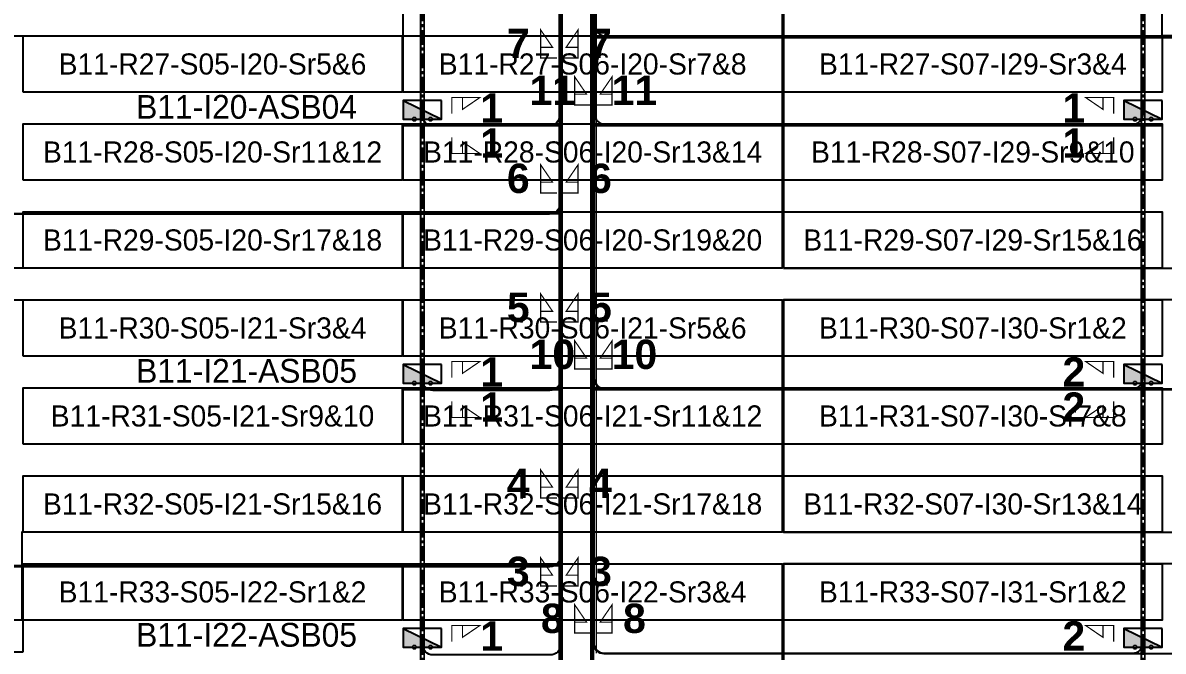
# Model space of a CAD drawing. Header units: metres. Extents: x 529352 to 529741, y 2674804 to 2675132.
# Drawn here: x 529481.8 to 529579, y 2674876.6 to 2674930.2 of the extents above; entities that cross this region are included whole.
import ezdxf
from ezdxf.enums import TextEntityAlignment as Align

# ---------------------------------------------------------------- set-up
doc = ezdxf.new("R2010")
doc.units = ezdxf.units.M
doc.linetypes.add('CENTER', pattern=[2, 1.25, -0.25, 0.25, -0.25])
for name, color, linetype in [('DC Trench BL-11', 40, 'Continuous'), ('E-Inverter Grouping', 2, 'Continuous'), ('Inverter Block-11', 7, 'Continuous'), ('LT Cable(AG) INV to LT Panel BL-11', 2, 'Continuous'), ('Messenger Wire Block-11 (Master Path)', 30, 'Continuous'), ('Messenger Wire Block-11 (MW Path)', 191, 'Continuous'), ('MMS Table Block-11', 8, 'Continuous'), ('Plan Line - DC BL-11', 40, 'Continuous'), ('Section Marking BL-11', 2, 'Continuous')]:
    doc.layers.add(name, color=color, linetype=linetype)
doc.layers.add('PILE', color=1, linetype='Continuous', lineweight=15)
doc.styles.add('BoldTextStyle', font='arialbd.ttf')
doc.styles.get("Standard").update_dxf_attribs({"font": 'Adani Regular.ttf'})

# ---------------------------------------------------------------- blocks, each defined once
blk = doc.blocks.new('MMS Table (32.292 x 4.788)')
at = {"color": 0}
blk.add_lwpolyline([(0, -0.002), (0, 4.786), (32.292, 4.786), (32.292, -0.002)], close=True, dxfattribs=at)
at = {"color": 7}
blk.add_attdef('ID1', text='', height=1.8, dxfattribs=at).set_placement((16.146, 2.392), align=Align.MIDDLE_CENTER)
blk = doc.blocks.new('Inverter Block')
h = blk.add_hatch(color=0)
h.dxf.hatch_style = 1
h.paths.add_polyline_path([(-1.456, 2.269), (-1.456, 0.846), (1.456, 0.846)])
at = {"color": 0}
blk.add_lwpolyline([(1.456, 2.269), (-1.456, 2.269), (-1.456, 0.846), (1.456, 0.846)], close=True, dxfattribs=at)
blk.add_lwpolyline([(-1.456, 2.269), (1.456, 0.846)], dxfattribs=at)
at = {"layer": 'PILE'}
for centre in [(-0.613, 0.846), (0.613, 0.846)]:
    blk.add_circle(centre, 0.156, dxfattribs=at)
at = {"color": 7}
blk.add_attdef('ID', (-1.456, 3.006), '', height=1.8, dxfattribs=at)

msp = doc.modelspace()

# ---------------------------------------------------------------- linework, layer by layer
at = {"layer": 'DC Trench BL-11', "color": 40, "const_width": 0.15}
for points in [[(529516.035, 2674981.577), (529515.735, 2674981.577), (529515.735, 2674804.289), (529516.035, 2674804.289)], [(529577.442, 2674981.577), (529577.142, 2674981.577), (529577.142, 2674804.289), (529577.442, 2674804.289)]]:
    msp.add_lwpolyline(points, close=True, dxfattribs=at)
at = {"layer": 'E-Inverter Grouping', "color": 3}
for points in [[(529546.539, 2674909.289), (529449.463, 2674909.289), (529449.463, 2674929.077), (529514.247, 2674929.077), (529514.247, 2674936.577), (529546.539, 2674936.577)], [(529546.639, 2674909.289), (529643.715, 2674909.289), (529643.715, 2674929.077), (529578.931, 2674929.077), (529578.931, 2674936.577), (529546.639, 2674936.577)], [(529546.539, 2674906.577), (529546.539, 2674886.789), (529481.755, 2674886.789), (529481.755, 2674879.289), (529449.463, 2674879.289), (529449.463, 2674906.577)], [(529546.639, 2674906.577), (529546.639, 2674886.789), (529611.423, 2674886.789), (529611.423, 2674879.289), (529643.715, 2674879.289), (529643.715, 2674906.577)], [(529481.855, 2674876.577), (529481.855, 2674884.077), (529546.539, 2674884.077), (529546.539, 2674864.289), (529514.147, 2674864.289), (529514.147, 2674856.789), (529449.463, 2674856.789), (529449.463, 2674876.577)], [(529611.323, 2674876.577), (529611.323, 2674884.077), (529546.639, 2674884.077), (529546.639, 2674864.289), (529579.031, 2674864.289), (529579.031, 2674856.789), (529643.715, 2674856.789), (529643.715, 2674876.577)]]:
    msp.add_lwpolyline(points, close=True, dxfattribs=at)
at = {"layer": 'LT Cable(AG) INV to LT Panel BL-11'}
for points in [[(529540.387, 2675001.674), (529537.194, 2675001.674, -0.209937), (529536.531, 2675001.965), (529536.284, 2675002.234, 0.209937), (529535.621, 2675002.525), (529528.443, 2675002.525, 0.414214), (529527.543, 2675001.625), (529527.543, 2674983.362, 0.010801), (529527.544, 2674983.323), (529527.602, 2674981.974, -0.010801), (529527.603, 2674981.935), (529527.603, 2674914.787, -0.414214), (529526.703, 2674913.887), (529419.61, 2674913.887, -0.414214), (529418.71, 2674914.787), (529418.71, 2674915.19)], [(529540.387, 2675001.624), (529537.194, 2675001.624, -0.209937), (529536.531, 2675001.915), (529536.284, 2675002.184, 0.209937), (529535.621, 2675002.475), (529528.493, 2675002.475, 0.414214), (529527.593, 2675001.575), (529527.593, 2674983.363, 0.010801), (529527.594, 2674983.324), (529527.652, 2674981.975, -0.010801), (529527.653, 2674981.936), (529527.653, 2674884.737, -0.414214), (529526.753, 2674883.837), (529419.61, 2674883.837, -0.414214), (529418.71, 2674884.737), (529418.71, 2674885.19)], [(529538.313, 2675001.574), (529537.194, 2675001.574, -0.209937), (529536.531, 2675001.865), (529536.284, 2675002.134, 0.209937), (529535.621, 2675002.425), (529528.543, 2675002.425, 0.414214), (529527.643, 2675001.525), (529527.643, 2674983.364, 0.010801), (529527.644, 2674983.325), (529527.702, 2674981.976, -0.010801), (529527.703, 2674981.937), (529527.703, 2674854.687, -0.414214), (529526.803, 2674853.787), (529419.61, 2674853.787, -0.414214), (529418.71, 2674854.687), (529418.71, 2674855.19)], [(529542.328, 2675001.699), (529537.194, 2675001.699, -0.209937), (529536.531, 2675001.99), (529536.284, 2675002.259, 0.209937), (529535.621, 2675002.55), (529528.418, 2675002.55, 0.414214), (529527.518, 2675001.65), (529527.518, 2674983.361, 0.010801), (529527.519, 2674983.322), (529527.577, 2674981.973, -0.010801), (529527.578, 2674981.934), (529527.578, 2674922.312, -0.414214), (529526.678, 2674921.412), (529516.786, 2674921.412, -0.414214), (529515.886, 2674922.312), (529515.886, 2674922.69)], [(529540.387, 2675001.649), (529537.194, 2675001.649, -0.209937), (529536.531, 2675001.94), (529536.284, 2675002.209, 0.209937), (529535.621, 2675002.5), (529528.468, 2675002.5, 0.414214), (529527.568, 2675001.6), (529527.568, 2674983.362, 0.010801), (529527.569, 2674983.323), (529527.627, 2674981.974, -0.010801), (529527.628, 2674981.935), (529527.628, 2674899.762, -0.414214), (529526.728, 2674898.862), (529516.786, 2674898.862, -0.414214), (529515.886, 2674899.762), (529515.886, 2674900.19)], [(529540.387, 2675001.599), (529537.194, 2675001.599, -0.209937), (529536.531, 2675001.89), (529536.284, 2675002.159, 0.209937), (529535.621, 2675002.45), (529528.518, 2675002.45, 0.414214), (529527.618, 2675001.55), (529527.618, 2674983.363, 0.010801), (529527.619, 2674983.324), (529527.677, 2674981.975, -0.010801), (529527.678, 2674981.936), (529527.678, 2674877.212, -0.414214), (529526.778, 2674876.312), (529516.786, 2674876.312, -0.414214), (529515.886, 2674877.212), (529515.886, 2674877.69)], [(529538.313, 2675001.549), (529537.194, 2675001.549, -0.209937), (529536.531, 2675001.84), (529536.284, 2675002.109, 0.209937), (529535.621, 2675002.4), (529528.568, 2675002.4, 0.414214), (529527.668, 2675001.5), (529527.668, 2674983.364, 0.010801), (529527.669, 2674983.326), (529527.727, 2674981.976, -0.010801), (529527.728, 2674981.938), (529527.728, 2674847.162, -0.414214), (529526.828, 2674846.262), (529516.786, 2674846.262, -0.414214), (529515.886, 2674847.162), (529515.886, 2674847.69)], [(529538.313, 2675001.524), (529537.126, 2675001.524, 0.176267), (529536.548, 2675001.313), (529536.189, 2675001.013, -0.176267), (529535.611, 2675000.802), (529531.093, 2675000.802, 0.414214), (529530.193, 2674999.902), (529530.193, 2674983.371, 0.019774), (529530.196, 2674983.3), (529530.3, 2674981.983, -0.019774), (529530.303, 2674981.912), (529530.303, 2674824.987, -0.414214), (529529.403, 2674824.087), (529419.61, 2674824.087, -0.414214), (529418.71, 2674824.987), (529418.71, 2674825.19)], [(529538.313, 2675001.499), (529537.135, 2675001.499, 0.176267), (529536.557, 2675001.288), (529536.199, 2675000.988, -0.176267), (529535.62, 2675000.777), (529531.118, 2675000.777, 0.414214), (529530.218, 2674999.877), (529530.218, 2674983.372, 0.019774), (529530.221, 2674983.301), (529530.325, 2674981.984, -0.019774), (529530.328, 2674981.913), (529530.328, 2674817.462, -0.414214), (529529.428, 2674816.562), (529516.786, 2674816.562, -0.414214), (529515.886, 2674817.462), (529515.886, 2674817.69)]]:
    msp.add_lwpolyline(points, format="xyb", dxfattribs=at)
at = {"layer": 'LT Cable(AG) INV to LT Panel BL-11', "color": 5}
for points in [[(529537.296, 2675001.209), (529537.115, 2675001.209, 0.119491), (529536.702, 2675001.11), (529536.203, 2675000.852, -0.119491), (529535.791, 2675000.752), (529531.143, 2675000.752, 0.414214), (529530.243, 2674999.852), (529530.243, 2674983.373, 0.019774), (529530.246, 2674983.302), (529530.35, 2674981.985, -0.019774), (529530.353, 2674981.914), (529530.353, 2674817.237, 0.414214), (529531.253, 2674816.337), (529673.569, 2674816.337, 0.414214), (529674.469, 2674817.237), (529674.469, 2674817.69)], [(529537.296, 2675001.184), (529537.115, 2675001.184, 0.119491), (529536.702, 2675001.085), (529536.203, 2675000.827, -0.119491), (529535.791, 2675000.727), (529531.168, 2675000.727, 0.414214), (529530.268, 2674999.827), (529530.268, 2674983.374, 0.019774), (529530.271, 2674983.303), (529530.375, 2674981.986, -0.019774), (529530.378, 2674981.915), (529530.378, 2674817.262, 0.414214), (529531.278, 2674816.362), (529576.393, 2674816.362, 0.414214), (529577.293, 2674817.262), (529577.293, 2674817.69)], [(529537.296, 2675001.159), (529537.115, 2675001.159, 0.119491), (529536.702, 2675001.06), (529536.203, 2675000.802, -0.119491), (529535.791, 2675000.702), (529531.193, 2675000.702, 0.414214), (529530.293, 2674999.802), (529530.293, 2674983.375, 0.019774), (529530.296, 2674983.304), (529530.4, 2674981.987, -0.019774), (529530.403, 2674981.916), (529530.403, 2674847.287, 0.414214), (529531.303, 2674846.387), (529673.569, 2674846.387, 0.414214), (529674.469, 2674847.287), (529674.469, 2674847.69)], [(529537.296, 2675001.134), (529537.115, 2675001.134, 0.119491), (529536.702, 2675001.035), (529536.203, 2675000.777, -0.119491), (529535.791, 2675000.677), (529531.218, 2675000.677, 0.414214), (529530.318, 2674999.777), (529530.318, 2674983.376, 0.019774), (529530.321, 2674983.305), (529530.425, 2674981.988, -0.019774), (529530.428, 2674981.917), (529530.428, 2674847.312, 0.414214), (529531.328, 2674846.412), (529576.393, 2674846.412, 0.414214), (529577.293, 2674847.312), (529577.293, 2674847.69)], [(529539.287, 2675001.109), (529537.115, 2675001.109, 0.119491), (529536.702, 2675001.01), (529536.203, 2675000.752, -0.119491), (529535.791, 2675000.652), (529531.243, 2675000.652, 0.414214), (529530.343, 2674999.752), (529530.343, 2674983.377, 0.019774), (529530.346, 2674983.306), (529530.45, 2674981.989, -0.019774), (529530.453, 2674981.918), (529530.453, 2674877.337, 0.414214), (529531.353, 2674876.437), (529673.569, 2674876.437, 0.414214), (529674.469, 2674877.337), (529674.469, 2674877.69)], [(529539.287, 2675001.084), (529537.115, 2675001.084, 0.119491), (529536.702, 2675000.985), (529536.203, 2675000.727, -0.119491), (529535.791, 2675000.627), (529531.268, 2675000.627, 0.414214), (529530.368, 2674999.727), (529530.368, 2674983.378, 0.019774), (529530.371, 2674983.307), (529530.475, 2674981.99, -0.019774), (529530.478, 2674981.919), (529530.478, 2674877.362, 0.414214), (529531.378, 2674876.462), (529576.393, 2674876.462, 0.414214), (529577.293, 2674877.362), (529577.293, 2674877.69)], [(529539.287, 2675001.059), (529537.115, 2675001.059, 0.119491), (529536.702, 2675000.96), (529536.203, 2675000.702, -0.119491), (529535.791, 2675000.602), (529531.293, 2675000.602, 0.414214), (529530.393, 2674999.702), (529530.393, 2674983.379, 0.019774), (529530.396, 2674983.308), (529530.5, 2674981.991, -0.019774), (529530.503, 2674981.92), (529530.503, 2674899.887, 0.414214), (529531.403, 2674898.987), (529673.569, 2674898.987, 0.414214), (529674.469, 2674899.887), (529674.469, 2674900.19)], [(529539.287, 2675001.034), (529537.115, 2675001.034, 0.119491), (529536.702, 2675000.935), (529536.203, 2675000.677, -0.119491), (529535.791, 2675000.577), (529531.318, 2675000.577, 0.414214), (529530.418, 2674999.677), (529530.418, 2674983.38, 0.019774), (529530.421, 2674983.309), (529530.525, 2674981.992, -0.019774), (529530.528, 2674981.921), (529530.528, 2674899.912, 0.414214), (529531.428, 2674899.012), (529576.393, 2674899.012, 0.414214), (529577.293, 2674899.912), (529577.293, 2674900.19)], [(529541.444, 2675001.009), (529537.115, 2675001.009, 0.119491), (529536.702, 2675000.91), (529536.203, 2675000.652, -0.119491), (529535.791, 2675000.552), (529531.343, 2675000.552, 0.414214), (529530.443, 2674999.652), (529530.443, 2674983.381, 0.019774), (529530.446, 2674983.31), (529530.55, 2674981.993, -0.019774), (529530.553, 2674981.922), (529530.553, 2674922.437, 0.414214), (529531.453, 2674921.537), (529576.393, 2674921.537, 0.414214), (529577.293, 2674922.437), (529577.293, 2674922.69)], [(529541.444, 2675000.984), (529537.115, 2675000.984, 0.119491), (529536.702, 2675000.885), (529536.203, 2675000.627, -0.119491), (529535.791, 2675000.527), (529531.368, 2675000.527, 0.414214), (529530.468, 2674999.627), (529530.468, 2674983.382, 0.019774), (529530.471, 2674983.311), (529530.575, 2674981.994, -0.019774), (529530.578, 2674981.923), (529530.578, 2674929.962, 0.414214), (529531.478, 2674929.062), (529673.569, 2674929.062, 0.414214), (529674.469, 2674929.962), (529674.469, 2674930.19)]]:
    msp.add_lwpolyline(points, format="xyb", dxfattribs=at)
at = {"layer": 'Messenger Wire Block-11 (Master Path)'}
for points in [[(529527.553, 2674846.437), (529527.553, 2674981.953)], [(529530.453, 2674816.437), (529530.453, 2674981.953)], [(529530.453, 2674928.937), (529676.107, 2674928.937)], [(529514.247, 2674921.437), (529527.553, 2674921.437)], [(529530.453, 2674921.437), (529578.931, 2674921.437)], [(529417.071, 2674913.937), (529527.553, 2674913.937)], [(529514.247, 2674898.937), (529527.553, 2674898.937)], [(529530.453, 2674898.937), (529676.107, 2674898.937)], [(529417.071, 2674883.937), (529527.553, 2674883.937)]]:
    msp.add_lwpolyline(points, dxfattribs=at)
at = {"layer": 'Messenger Wire Block-11 (MW Path)', "const_width": 0.1}
for points in [[(529527.803, 2674846.437), (529527.803, 2674981.953)], [(529530.203, 2674816.437), (529530.203, 2674981.953)], [(529530.703, 2674876.437), (529530.703, 2674981.953)], [(529530.453, 2674928.937), (529676.107, 2674928.937)], [(529514.247, 2674921.437), (529527.553, 2674921.437)], [(529530.453, 2674921.437), (529578.931, 2674921.437)], [(529417.071, 2674913.937), (529527.553, 2674913.937)], [(529514.247, 2674898.937), (529527.553, 2674898.937)], [(529530.453, 2674898.937), (529676.107, 2674898.937)], [(529417.071, 2674883.937), (529527.553, 2674883.937)]]:
    msp.add_lwpolyline(points, dxfattribs=at)
at = {"layer": 'Plan Line - DC BL-11', "color": 6, "linetype": 'CENTER'}
for points in [[(529515.886, 2674981.577), (529515.886, 2674804.289)], [(529577.293, 2674981.577), (529577.293, 2674804.289)]]:
    msp.add_lwpolyline(points, dxfattribs=at)
at = {"layer": 'Section Marking BL-11', "color": 94, "lineweight": 35, "true_color": 0x00a500, "const_width": 0.1}
for points in [[(529527.353, 2674927.187), (529525.963, 2674927.187), (529525.963, 2674929.587), (529526.973, 2674928.107), (529525.963, 2674928.107)], [(529527.753, 2674927.187), (529529.143, 2674927.187), (529529.143, 2674929.587), (529528.133, 2674928.107), (529529.143, 2674928.107)], [(529530.253, 2674923.187), (529528.863, 2674923.187), (529528.863, 2674925.587), (529529.873, 2674924.107), (529528.863, 2674924.107)], [(529530.653, 2674923.187), (529532.043, 2674923.187), (529532.043, 2674925.587), (529531.033, 2674924.107), (529532.043, 2674924.107)], [(529518.386, 2674922.437), (529518.386, 2674923.827), (529520.786, 2674923.827), (529519.306, 2674922.817), (529519.306, 2674923.827)], [(529574.793, 2674922.437), (529574.793, 2674923.827), (529572.393, 2674923.827), (529573.873, 2674922.817), (529573.873, 2674923.827)], [(529518.386, 2674920.437), (529518.386, 2674919.047), (529520.786, 2674919.047), (529519.306, 2674920.057), (529519.306, 2674919.047)], [(529574.793, 2674920.437), (529574.793, 2674919.047), (529572.393, 2674919.047), (529573.873, 2674920.057), (529573.873, 2674919.047)], [(529527.353, 2674915.687), (529525.963, 2674915.687), (529525.963, 2674918.087), (529526.973, 2674916.607), (529525.963, 2674916.607)], [(529527.753, 2674915.687), (529529.143, 2674915.687), (529529.143, 2674918.087), (529528.133, 2674916.607), (529529.143, 2674916.607)], [(529527.353, 2674904.687), (529525.963, 2674904.687), (529525.963, 2674907.087), (529526.973, 2674905.607), (529525.963, 2674905.607)], [(529527.753, 2674904.687), (529529.143, 2674904.687), (529529.143, 2674907.087), (529528.133, 2674905.607), (529529.143, 2674905.607)], [(529530.253, 2674900.687), (529528.863, 2674900.687), (529528.863, 2674903.087), (529529.873, 2674901.607), (529528.863, 2674901.607)], [(529530.653, 2674900.687), (529532.043, 2674900.687), (529532.043, 2674903.087), (529531.033, 2674901.607), (529532.043, 2674901.607)], [(529518.386, 2674899.937), (529518.386, 2674901.327), (529520.786, 2674901.327), (529519.306, 2674900.317), (529519.306, 2674901.327)], [(529574.793, 2674899.937), (529574.793, 2674901.327), (529572.393, 2674901.327), (529573.873, 2674900.317), (529573.873, 2674901.327)], [(529518.386, 2674897.937), (529518.386, 2674896.547), (529520.786, 2674896.547), (529519.306, 2674897.557), (529519.306, 2674896.547)], [(529574.793, 2674897.937), (529574.793, 2674896.547), (529572.393, 2674896.547), (529573.873, 2674897.557), (529573.873, 2674896.547)], [(529527.353, 2674889.687), (529525.963, 2674889.687), (529525.963, 2674892.087), (529526.973, 2674890.607), (529525.963, 2674890.607)], [(529527.753, 2674889.687), (529529.143, 2674889.687), (529529.143, 2674892.087), (529528.133, 2674890.607), (529529.143, 2674890.607)], [(529527.353, 2674882.187), (529525.963, 2674882.187), (529525.963, 2674884.587), (529526.973, 2674883.107), (529525.963, 2674883.107)], [(529527.753, 2674882.187), (529529.143, 2674882.187), (529529.143, 2674884.587), (529528.133, 2674883.107), (529529.143, 2674883.107)], [(529530.253, 2674878.187), (529528.863, 2674878.187), (529528.863, 2674880.587), (529529.873, 2674879.107), (529528.863, 2674879.107)], [(529530.653, 2674878.187), (529532.043, 2674878.187), (529532.043, 2674880.587), (529531.033, 2674879.107), (529532.043, 2674879.107)], [(529518.386, 2674877.437), (529518.386, 2674878.827), (529520.786, 2674878.827), (529519.306, 2674877.817), (529519.306, 2674878.827)], [(529574.793, 2674877.437), (529574.793, 2674878.827), (529572.393, 2674878.827), (529573.873, 2674877.817), (529573.873, 2674878.827)]]:
    msp.add_lwpolyline(points, dxfattribs=at)

# ---------------------------------------------------------------- block references
at = {"layer": 'Inverter Block-11'}
ref = msp.add_blockref('Inverter Block', (529515.886, 2674921.025), dxfattribs=dict(at, xscale=1.124999999976148, yscale=1.124999999976148, zscale=1.124999999976148))
ref.add_attrib('ID', 'B11-I20-ASB04', (529491.493, 2674922.016), dxfattribs={"layer": '0', "color": 7, "height": 2.025})
ref = msp.add_blockref('Inverter Block', (529577.293, 2674921.025), dxfattribs=dict(at, xscale=1.124999999976148, yscale=1.124999999976148, zscale=1.124999999976148))
ref.add_attrib('ID', 'B11-I29-ASB01', (529579.901, 2674921.917), dxfattribs={"layer": '0', "color": 7, "height": 2.025})
ref = msp.add_blockref('Inverter Block', (529515.886, 2674898.525), dxfattribs=dict(at, xscale=1.124999999976148, yscale=1.124999999976148, zscale=1.124999999976148))
ref.add_attrib('ID', 'B11-I21-ASB05', (529491.493, 2674899.516), dxfattribs={"layer": '0', "color": 7, "height": 2.025})
ref = msp.add_blockref('Inverter Block', (529577.293, 2674898.525), dxfattribs=dict(at, xscale=1.124999999976148, yscale=1.124999999976148, zscale=1.124999999976148))
ref.add_attrib('ID', 'B11-I30-ASB02', (529579.901, 2674899.417), dxfattribs={"layer": '0', "color": 7, "height": 2.025})
ref = msp.add_blockref('Inverter Block', (529515.886, 2674876.025), dxfattribs=dict(at, xscale=1.124999999976148, yscale=1.124999999976148, zscale=1.124999999976148))
ref.add_attrib('ID', 'B11-I22-ASB05', (529491.493, 2674877.016), dxfattribs={"layer": '0', "color": 7, "height": 2.025})
ref = msp.add_blockref('Inverter Block', (529577.293, 2674876.025), dxfattribs=dict(at, xscale=1.124999999976148, yscale=1.124999999976148, zscale=1.124999999976148))
ref.add_attrib('ID', 'B11-I31-ASB02', (529579.901, 2674876.917), dxfattribs={"layer": '0', "color": 7, "height": 2.025})
at = {"layer": 'MMS Table Block-11'}
for p, values in [((529481.855, 2674924.291), {'ID1': 'B11-R27-S05-I20-Sr5&6'}), ((529514.247, 2674924.291), {'ID1': 'B11-R27-S06-I20-Sr7&8'}), ((529546.639, 2674924.291), {'ID1': 'B11-R27-S07-I29-Sr3&4'}), ((529481.855, 2674916.791), {'ID1': 'B11-R28-S05-I20-Sr11&12'}), ((529514.247, 2674916.791), {'ID1': 'B11-R28-S06-I20-Sr13&14'}), ((529546.639, 2674916.791), {'ID1': 'B11-R28-S07-I29-Sr9&10'}), ((529481.855, 2674909.291), {'ID1': 'B11-R29-S05-I20-Sr17&18'}), ((529514.247, 2674909.291), {'ID1': 'B11-R29-S06-I20-Sr19&20'}), ((529546.639, 2674909.291), {'ID1': 'B11-R29-S07-I29-Sr15&16'}), ((529481.855, 2674901.791), {'ID1': 'B11-R30-S05-I21-Sr3&4'}), ((529514.247, 2674901.791), {'ID1': 'B11-R30-S06-I21-Sr5&6'}), ((529546.639, 2674901.791), {'ID1': 'B11-R30-S07-I30-Sr1&2'}), ((529481.855, 2674894.291), {'ID1': 'B11-R31-S05-I21-Sr9&10'}), ((529514.247, 2674894.291), {'ID1': 'B11-R31-S06-I21-Sr11&12'}), ((529546.639, 2674894.291), {'ID1': 'B11-R31-S07-I30-Sr7&8'}), ((529481.855, 2674886.791), {'ID1': 'B11-R32-S05-I21-Sr15&16'}), ((529514.247, 2674886.791), {'ID1': 'B11-R32-S06-I21-Sr17&18'}), ((529546.639, 2674886.791), {'ID1': 'B11-R32-S07-I30-Sr13&14'}), ((529481.855, 2674879.291), {'ID1': 'B11-R33-S05-I22-Sr1&2'}), ((529514.247, 2674879.291), {'ID1': 'B11-R33-S06-I22-Sr3&4'}), ((529546.639, 2674879.291), {'ID1': 'B11-R33-S07-I31-Sr1&2'})]:
    msp.add_blockref('MMS Table (32.292 x 4.788)', p, dxfattribs=at).add_auto_attribs(values)

# ---------------------------------------------------------------- texts
at = {"layer": 'Section Marking BL-11', "color": 94, "true_color": 0x00a500, "style": 'BoldTextStyle'}
for s, p in [('7', (529524.053, 2674928.437)), ('7', (529531.053, 2674928.437)), ('11', (529526.953, 2674924.437)), ('11', (529533.953, 2674924.437)), ('1', (529521.786, 2674922.937)), ('1', (529571.393, 2674922.937)), ('1', (529521.786, 2674919.937)), ('1', (529571.393, 2674919.937)), ('6', (529524.053, 2674916.937)), ('6', (529531.053, 2674916.937)), ('5', (529524.053, 2674905.937)), ('5', (529531.053, 2674905.937)), ('10', (529526.953, 2674901.937)), ('10', (529533.953, 2674901.937)), ('1', (529521.786, 2674900.437)), ('2', (529571.393, 2674900.437)), ('1', (529521.786, 2674897.437)), ('2', (529571.393, 2674897.437)), ('4', (529524.053, 2674890.937)), ('4', (529531.053, 2674890.937)), ('3', (529524.053, 2674883.437)), ('3', (529531.053, 2674883.437)), ('8', (529526.953, 2674879.437)), ('8', (529533.953, 2674879.437)), ('1', (529521.786, 2674877.937)), ('2', (529571.393, 2674877.937))]:
    msp.add_text(s, height=2.5, dxfattribs=at).set_placement(p, align=Align.MIDDLE_CENTER)

doc.saveas('drawing.dxf')
